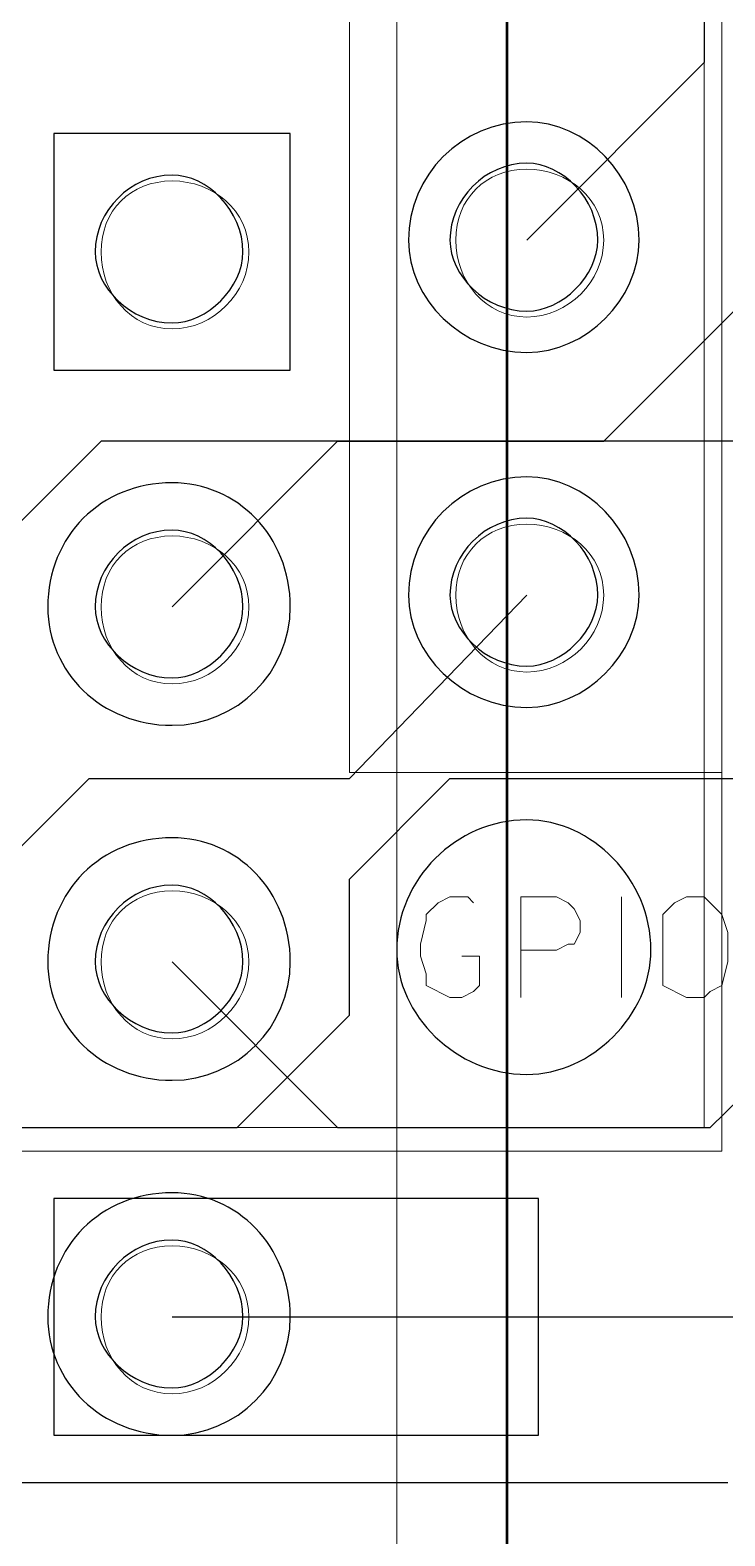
# Model space of a CAD drawing. Header units: centimetres. Extents: x -14.7 to 16.9, y -14.9 to 2.2.
# Drawn here: x -9.591 to -9.094, y -11.931 to -10.854 of the extents above; entities that cross this region are included whole.
import ezdxf

# ---------------------------------------------------------------- set-up
doc = ezdxf.new("R2010")
doc.units = ezdxf.units.CM
doc.header["$MEASUREMENT"] = 0
doc.layers.add('Layer 1', color=7, linetype='Continuous')

msp = doc.modelspace()

# ---------------------------------------------------------------- linework, layer by layer
at = {"layer": 'Layer 1', "lineweight": 53}
msp.add_lwpolyline([(-10.75, -13.7), (-9.25, -13.7), (-9.25, -6.3), (-10.75, -6.3), (-10.75, -13.7)], close=True, dxfattribs=at)
msp.add_open_spline([(-13.7, -13.2), (-13.7, -13.2), (-13.7, -6.8), (-13.7, -6.8), (-13.7, -6.8), (-13.7, -6.52386), (-13.47614, -6.3), (-13.2, -6.3), (-13.2, -6.3), (-13.2, -6.3), (-6.8, -6.3), (-6.8, -6.3), (-6.8, -6.3), (-6.52386, -6.3), (-6.3, -6.52386), (-6.3, -6.8), (-6.3, -6.8), (-6.3, -6.8), (-6.3, -13.2), (-6.3, -13.2), (-6.3, -13.2), (-6.3, -13.47614), (-6.52386, -13.7), (-6.8, -13.7), (-6.8, -13.7), (-6.8, -13.7), (-13.2, -13.7), (-13.2, -13.7), (-13.2, -13.7), (-13.47614, -13.7), (-13.7, -13.47614), (-13.7, -13.2)], degree=3, knots=[0, 0, 0, 0, 0.1111111, 0.1111111, 0.1111111, 0.1111111, 0.2222222, 0.2222222, 0.2222222, 0.2222222, 0.3333333, 0.3333333, 0.3333333, 0.3333333, 0.4444444, 0.4444444, 0.4444444, 0.4444444, 0.5555556, 0.5555556, 0.5555556, 0.5555556, 0.6666667, 0.6666667, 0.6666667, 0.6666667, 0.7777778, 0.7777778, 0.7777778, 0.7777778, 1, 1, 1, 1], dxfattribs=at)
at = {"layer": 'Layer 1', "color": 41, "lineweight": 13}
for points in [[(-9.09618, -11.65576), (-9.09618, -11.65576), (-9.09618, -7.30812), (-9.09618, -7.30812)], [(-9.36288, -7.57482), (-9.36288, -7.57482), (-9.36288, -11.38482), (-9.36288, -11.38482)], [(-9.32901, -10.86836), (-9.32901, -10.86836), (-9.32901, -10.90646), (-9.32901, -10.90646)], [(-9.32901, -11.11812), (-9.32901, -11.11812), (-9.32901, -11.15622), (-9.32901, -11.15622)], [(-9.32901, -11.37636), (-9.32901, -11.37636), (-9.32901, -11.41869), (-9.32901, -11.41869)], [(-9.36288, -11.38482), (-9.36288, -11.38482), (-9.09618, -11.38482), (-9.09618, -11.38482)], [(-9.32901, -11.62612), (-9.32901, -11.62612), (-9.32901, -11.66846), (-9.32901, -11.66846)], [(-9.09618, -11.65576), (-9.09618, -11.65576), (-9.60418, -11.65576), (-9.60418, -11.65576)], [(-9.32901, -11.88859), (-9.32901, -11.88859), (-9.32901, -11.92669), (-9.32901, -11.92669)]]:
    msp.add_open_spline(points, degree=3, dxfattribs=at)
at = {"layer": 'Layer 1', "color": 253, "lineweight": 9}
for points in [[(-9.10888, -7.32082), (-9.10888, -7.32082), (-9.10888, -11.63882), (-9.10888, -11.63882)], [(-9.10888, -11.63882), (-9.10888, -11.63882), (-10.88688, -11.63882), (-10.88688, -11.63882)]]:
    msp.add_open_spline(points, degree=3, dxfattribs=at)
at = {"layer": 'Layer 1', "color": 253, "lineweight": 13}
msp.add_open_spline([(-9.32901, -7.82882), (-9.32901, -7.82882), (-9.32901, -12.92576), (-9.32901, -12.92576)], degree=3, dxfattribs=at)
at = {"layer": 'Layer 1', "color": 163, "lineweight": 25}
for points in [[(-9.10888, -8.34529), (-9.10888, -8.34529), (-9.10888, -10.87682), (-9.10888, -10.87682)], [(-9.10888, -10.87682), (-9.10888, -10.87682), (-9.23588, -11.00382), (-9.23588, -11.00382)], [(-9.54068, -11.14776), (-9.54068, -11.14776), (-10.07408, -11.68116), (-10.07408, -11.68116)], [(-8.85911, -11.14776), (-8.85911, -11.14776), (-9.54068, -11.14776), (-9.54068, -11.14776)], [(-9.36288, -11.46102), (-9.36288, -11.46102), (-9.29091, -11.38906), (-9.29091, -11.38906)], [(-9.29091, -11.38906), (-9.29091, -11.38906), (-8.84218, -11.38906), (-8.84218, -11.38906)], [(-9.36288, -11.55839), (-9.36288, -11.55839), (-9.36288, -11.46102), (-9.36288, -11.46102)], [(-9.44331, -11.63882), (-9.44331, -11.63882), (-9.36288, -11.55839), (-9.36288, -11.55839)], [(-9.60841, -11.63882), (-9.60841, -11.63882), (-9.44331, -11.63882), (-9.44331, -11.63882)], [(-9.69308, -11.89282), (-9.69308, -11.89282), (-9.09195, -11.89282), (-9.09195, -11.89282)]]:
    msp.add_open_spline(points, degree=3, dxfattribs=at)
at = {"layer": 'Layer 1', "color": 4}
for points in [[(-9.15545, -11.00382), (-9.15545, -11.04616), (-9.19355, -11.08426), (-9.23588, -11.08426), (-9.23588, -11.08426), (-9.28245, -11.08426), (-9.32055, -11.04616), (-9.32055, -11.00382), (-9.32055, -11.00382), (-9.32055, -10.95726), (-9.28245, -10.91916), (-9.23588, -10.91916), (-9.23588, -10.91916), (-9.19355, -10.91916), (-9.15545, -10.95726), (-9.15545, -11.00382)], [(-9.57455, -10.92762), (-9.57455, -10.92762), (-9.40521, -10.92762), (-9.40521, -10.92762), (-9.40521, -10.92762), (-9.40521, -10.92762), (-9.40521, -11.09696), (-9.40521, -11.09696), (-9.40521, -11.09696), (-9.40521, -11.09696), (-9.57455, -11.09696), (-9.57455, -11.09696), (-9.57455, -11.09696), (-9.57455, -11.09696), (-9.57455, -10.92762), (-9.57455, -10.92762)], [(-9.40521, -11.26629), (-9.40521, -11.31286), (-9.44331, -11.35096), (-9.48988, -11.35096), (-9.48988, -11.35096), (-9.54068, -11.35096), (-9.57878, -11.31286), (-9.57878, -11.26629), (-9.57878, -11.26629), (-9.57878, -11.21549), (-9.54068, -11.17739), (-9.48988, -11.17739), (-9.48988, -11.17739), (-9.44331, -11.17739), (-9.40521, -11.21549), (-9.40521, -11.26629)], [(-9.15545, -11.25782), (-9.15545, -11.30016), (-9.19355, -11.33826), (-9.23588, -11.33826), (-9.23588, -11.33826), (-9.28245, -11.33826), (-9.32055, -11.30016), (-9.32055, -11.25782), (-9.32055, -11.25782), (-9.32055, -11.21126), (-9.28245, -11.17316), (-9.23588, -11.17316), (-9.23588, -11.17316), (-9.19355, -11.17316), (-9.15545, -11.21126), (-9.15545, -11.25782)], [(-9.14698, -11.51182), (-9.14698, -11.55839), (-9.18931, -11.60072), (-9.23588, -11.60072), (-9.23588, -11.60072), (-9.28668, -11.60072), (-9.32901, -11.55839), (-9.32901, -11.51182), (-9.32901, -11.51182), (-9.32901, -11.46102), (-9.28668, -11.41869), (-9.23588, -11.41869), (-9.23588, -11.41869), (-9.18931, -11.41869), (-9.14698, -11.46102), (-9.14698, -11.51182)], [(-9.40521, -11.52029), (-9.40521, -11.56686), (-9.44331, -11.60496), (-9.48988, -11.60496), (-9.48988, -11.60496), (-9.54068, -11.60496), (-9.57878, -11.56686), (-9.57878, -11.52029), (-9.57878, -11.52029), (-9.57878, -11.46949), (-9.54068, -11.43139), (-9.48988, -11.43139), (-9.48988, -11.43139), (-9.44331, -11.43139), (-9.40521, -11.46949), (-9.40521, -11.52029)], [(-9.40521, -11.77429), (-9.40521, -11.82086), (-9.44331, -11.85896), (-9.48988, -11.85896), (-9.48988, -11.85896), (-9.54068, -11.85896), (-9.57878, -11.82086), (-9.57878, -11.77429), (-9.57878, -11.77429), (-9.57878, -11.72349), (-9.54068, -11.68539), (-9.48988, -11.68539), (-9.48988, -11.68539), (-9.44331, -11.68539), (-9.40521, -11.72349), (-9.40521, -11.77429)]]:
    msp.add_open_spline(points, degree=3, knots=[0, 0, 0, 0, 0.2, 0.2, 0.2, 0.2, 0.4, 0.4, 0.4, 0.4, 0.6, 0.6, 0.6, 0.6, 1, 1, 1, 1], dxfattribs=at)
at = {"layer": 'Layer 1', "color": 201}
for points in [[(-9.15545, -11.00382), (-9.15545, -11.04616), (-9.19355, -11.08426), (-9.23588, -11.08426), (-9.23588, -11.08426), (-9.28245, -11.08426), (-9.32055, -11.04616), (-9.32055, -11.00382), (-9.32055, -11.00382), (-9.32055, -10.95726), (-9.28245, -10.91916), (-9.23588, -10.91916), (-9.23588, -10.91916), (-9.19355, -10.91916), (-9.15545, -10.95726), (-9.15545, -11.00382)], [(-9.57455, -10.92762), (-9.57455, -10.92762), (-9.40521, -10.92762), (-9.40521, -10.92762), (-9.40521, -10.92762), (-9.40521, -10.92762), (-9.40521, -11.09696), (-9.40521, -11.09696), (-9.40521, -11.09696), (-9.40521, -11.09696), (-9.57455, -11.09696), (-9.57455, -11.09696), (-9.57455, -11.09696), (-9.57455, -11.09696), (-9.57455, -10.92762), (-9.57455, -10.92762)], [(-9.40521, -11.26629), (-9.40521, -11.31286), (-9.44331, -11.35096), (-9.48988, -11.35096), (-9.48988, -11.35096), (-9.54068, -11.35096), (-9.57878, -11.31286), (-9.57878, -11.26629), (-9.57878, -11.26629), (-9.57878, -11.21549), (-9.54068, -11.17739), (-9.48988, -11.17739), (-9.48988, -11.17739), (-9.44331, -11.17739), (-9.40521, -11.21549), (-9.40521, -11.26629)], [(-9.15545, -11.25782), (-9.15545, -11.30016), (-9.19355, -11.33826), (-9.23588, -11.33826), (-9.23588, -11.33826), (-9.28245, -11.33826), (-9.32055, -11.30016), (-9.32055, -11.25782), (-9.32055, -11.25782), (-9.32055, -11.21126), (-9.28245, -11.17316), (-9.23588, -11.17316), (-9.23588, -11.17316), (-9.19355, -11.17316), (-9.15545, -11.21126), (-9.15545, -11.25782)], [(-9.14698, -11.51182), (-9.14698, -11.55839), (-9.18931, -11.60072), (-9.23588, -11.60072), (-9.23588, -11.60072), (-9.28668, -11.60072), (-9.32901, -11.55839), (-9.32901, -11.51182), (-9.32901, -11.51182), (-9.32901, -11.46102), (-9.28668, -11.41869), (-9.23588, -11.41869), (-9.23588, -11.41869), (-9.18931, -11.41869), (-9.14698, -11.46102), (-9.14698, -11.51182)], [(-9.40521, -11.52029), (-9.40521, -11.56686), (-9.44331, -11.60496), (-9.48988, -11.60496), (-9.48988, -11.60496), (-9.54068, -11.60496), (-9.57878, -11.56686), (-9.57878, -11.52029), (-9.57878, -11.52029), (-9.57878, -11.46949), (-9.54068, -11.43139), (-9.48988, -11.43139), (-9.48988, -11.43139), (-9.44331, -11.43139), (-9.40521, -11.46949), (-9.40521, -11.52029)], [(-9.40521, -11.77429), (-9.40521, -11.82086), (-9.44331, -11.85896), (-9.48988, -11.85896), (-9.48988, -11.85896), (-9.54068, -11.85896), (-9.57878, -11.82086), (-9.57878, -11.77429), (-9.57878, -11.77429), (-9.57878, -11.72349), (-9.54068, -11.68539), (-9.48988, -11.68539), (-9.48988, -11.68539), (-9.44331, -11.68539), (-9.40521, -11.72349), (-9.40521, -11.77429)], [(-9.57455, -11.68962), (-9.57455, -11.68962), (-9.22742, -11.68962), (-9.22742, -11.68962), (-9.22742, -11.68962), (-9.22742, -11.68962), (-9.22742, -11.85896), (-9.22742, -11.85896), (-9.22742, -11.85896), (-9.22742, -11.85896), (-9.57455, -11.85896), (-9.57455, -11.85896), (-9.57455, -11.85896), (-9.57455, -11.85896), (-9.57455, -11.68962), (-9.57455, -11.68962)]]:
    msp.add_open_spline(points, degree=3, knots=[0, 0, 0, 0, 0.2, 0.2, 0.2, 0.2, 0.4, 0.4, 0.4, 0.4, 0.6, 0.6, 0.6, 0.6, 1, 1, 1, 1], dxfattribs=at)
at = {"layer": 'Layer 1', "color": 40}
for points in [[(-9.15545, -11.00382), (-9.15545, -11.04616), (-9.19355, -11.08426), (-9.23588, -11.08426), (-9.23588, -11.08426), (-9.28245, -11.08426), (-9.32055, -11.04616), (-9.32055, -11.00382), (-9.32055, -11.00382), (-9.32055, -10.95726), (-9.28245, -10.91916), (-9.23588, -10.91916), (-9.23588, -10.91916), (-9.19355, -10.91916), (-9.15545, -10.95726), (-9.15545, -11.00382)], [(-9.57455, -10.92762), (-9.57455, -10.92762), (-9.40521, -10.92762), (-9.40521, -10.92762), (-9.40521, -10.92762), (-9.40521, -10.92762), (-9.40521, -11.09696), (-9.40521, -11.09696), (-9.40521, -11.09696), (-9.40521, -11.09696), (-9.57455, -11.09696), (-9.57455, -11.09696), (-9.57455, -11.09696), (-9.57455, -11.09696), (-9.57455, -10.92762), (-9.57455, -10.92762)], [(-9.40521, -11.26629), (-9.40521, -11.31286), (-9.44331, -11.35096), (-9.48988, -11.35096), (-9.48988, -11.35096), (-9.54068, -11.35096), (-9.57878, -11.31286), (-9.57878, -11.26629), (-9.57878, -11.26629), (-9.57878, -11.21549), (-9.54068, -11.17739), (-9.48988, -11.17739), (-9.48988, -11.17739), (-9.44331, -11.17739), (-9.40521, -11.21549), (-9.40521, -11.26629)], [(-9.15545, -11.25782), (-9.15545, -11.30016), (-9.19355, -11.33826), (-9.23588, -11.33826), (-9.23588, -11.33826), (-9.28245, -11.33826), (-9.32055, -11.30016), (-9.32055, -11.25782), (-9.32055, -11.25782), (-9.32055, -11.21126), (-9.28245, -11.17316), (-9.23588, -11.17316), (-9.23588, -11.17316), (-9.19355, -11.17316), (-9.15545, -11.21126), (-9.15545, -11.25782)], [(-9.14698, -11.51182), (-9.14698, -11.55839), (-9.18931, -11.60072), (-9.23588, -11.60072), (-9.23588, -11.60072), (-9.28668, -11.60072), (-9.32901, -11.55839), (-9.32901, -11.51182), (-9.32901, -11.51182), (-9.32901, -11.46102), (-9.28668, -11.41869), (-9.23588, -11.41869), (-9.23588, -11.41869), (-9.18931, -11.41869), (-9.14698, -11.46102), (-9.14698, -11.51182)], [(-9.40521, -11.52029), (-9.40521, -11.56686), (-9.44331, -11.60496), (-9.48988, -11.60496), (-9.48988, -11.60496), (-9.54068, -11.60496), (-9.57878, -11.56686), (-9.57878, -11.52029), (-9.57878, -11.52029), (-9.57878, -11.46949), (-9.54068, -11.43139), (-9.48988, -11.43139), (-9.48988, -11.43139), (-9.44331, -11.43139), (-9.40521, -11.46949), (-9.40521, -11.52029)], [(-9.40521, -11.77429), (-9.40521, -11.82086), (-9.44331, -11.85896), (-9.48988, -11.85896), (-9.48988, -11.85896), (-9.54068, -11.85896), (-9.57878, -11.82086), (-9.57878, -11.77429), (-9.57878, -11.77429), (-9.57878, -11.72349), (-9.54068, -11.68539), (-9.48988, -11.68539), (-9.48988, -11.68539), (-9.44331, -11.68539), (-9.40521, -11.72349), (-9.40521, -11.77429)]]:
    msp.add_open_spline(points, degree=3, knots=[0, 0, 0, 0, 0.2, 0.2, 0.2, 0.2, 0.4, 0.4, 0.4, 0.4, 0.6, 0.6, 0.6, 0.6, 1, 1, 1, 1], dxfattribs=at)
at = {"layer": 'Layer 1'}
for points in [[(-9.18508, -11.00382), (-9.18508, -11.02922), (-9.21048, -11.05462), (-9.23588, -11.05462), (-9.23588, -11.05462), (-9.26551, -11.05462), (-9.29091, -11.02922), (-9.29091, -11.00382), (-9.29091, -11.00382), (-9.29091, -10.97419), (-9.26551, -10.94879), (-9.23588, -10.94879), (-9.23588, -10.94879), (-9.21048, -10.94879), (-9.18508, -10.97419), (-9.18508, -11.00382)], [(-9.43908, -11.01229), (-9.43908, -11.03769), (-9.46448, -11.06309), (-9.48988, -11.06309), (-9.48988, -11.06309), (-9.51952, -11.06309), (-9.54492, -11.03769), (-9.54492, -11.01229), (-9.54492, -11.01229), (-9.54492, -10.98266), (-9.51952, -10.95726), (-9.48988, -10.95726), (-9.48988, -10.95726), (-9.46448, -10.95726), (-9.43908, -10.98266), (-9.43908, -11.01229)], [(-9.18508, -11.25782), (-9.18508, -11.28322), (-9.21048, -11.30862), (-9.23588, -11.30862), (-9.23588, -11.30862), (-9.26551, -11.30862), (-9.29091, -11.28322), (-9.29091, -11.25782), (-9.29091, -11.25782), (-9.29091, -11.22819), (-9.26551, -11.20279), (-9.23588, -11.20279), (-9.23588, -11.20279), (-9.21048, -11.20279), (-9.18508, -11.22819), (-9.18508, -11.25782)], [(-9.43908, -11.26629), (-9.43908, -11.29169), (-9.46448, -11.31709), (-9.48988, -11.31709), (-9.48988, -11.31709), (-9.51952, -11.31709), (-9.54492, -11.29169), (-9.54492, -11.26629), (-9.54492, -11.26629), (-9.54492, -11.23666), (-9.51952, -11.21126), (-9.48988, -11.21126), (-9.48988, -11.21126), (-9.46448, -11.21126), (-9.43908, -11.23666), (-9.43908, -11.26629)], [(-9.14698, -11.51182), (-9.14698, -11.55839), (-9.18931, -11.60072), (-9.23588, -11.60072), (-9.23588, -11.60072), (-9.28668, -11.60072), (-9.32901, -11.55839), (-9.32901, -11.51182), (-9.32901, -11.51182), (-9.32901, -11.46102), (-9.28668, -11.41869), (-9.23588, -11.41869), (-9.23588, -11.41869), (-9.18931, -11.41869), (-9.14698, -11.46102), (-9.14698, -11.51182)], [(-9.43908, -11.52029), (-9.43908, -11.54569), (-9.46448, -11.57109), (-9.48988, -11.57109), (-9.48988, -11.57109), (-9.51952, -11.57109), (-9.54492, -11.54569), (-9.54492, -11.52029), (-9.54492, -11.52029), (-9.54492, -11.49066), (-9.51952, -11.46526), (-9.48988, -11.46526), (-9.48988, -11.46526), (-9.46448, -11.46526), (-9.43908, -11.49066), (-9.43908, -11.52029)], [(-9.43908, -11.77429), (-9.43908, -11.79969), (-9.46448, -11.82509), (-9.48988, -11.82509), (-9.48988, -11.82509), (-9.51952, -11.82509), (-9.54492, -11.79969), (-9.54492, -11.77429), (-9.54492, -11.77429), (-9.54492, -11.74466), (-9.51952, -11.71926), (-9.48988, -11.71926), (-9.48988, -11.71926), (-9.46448, -11.71926), (-9.43908, -11.74466), (-9.43908, -11.77429)]]:
    msp.add_open_spline(points, degree=3, knots=[0, 0, 0, 0, 0.2, 0.2, 0.2, 0.2, 0.4, 0.4, 0.4, 0.4, 0.6, 0.6, 0.6, 0.6, 1, 1, 1, 1], dxfattribs=at)
at = {"layer": 'Layer 1', "color": 40, "lineweight": 5}
for points in [[(-9.18085, -11.00382), (-9.18085, -11.03346), (-9.20625, -11.05886), (-9.23588, -11.05886), (-9.23588, -11.05886), (-9.26552, -11.05886), (-9.28668, -11.03346), (-9.28668, -11.00382), (-9.28668, -11.00382), (-9.28668, -10.97419), (-9.26552, -10.95302), (-9.23588, -10.95302), (-9.23588, -10.95302), (-9.20625, -10.95302), (-9.18085, -10.97419), (-9.18085, -11.00382)], [(-9.43485, -11.01229), (-9.43485, -11.04192), (-9.46025, -11.06732), (-9.48988, -11.06732), (-9.48988, -11.06732), (-9.51951, -11.06732), (-9.54068, -11.04192), (-9.54068, -11.01229), (-9.54068, -11.01229), (-9.54068, -10.98266), (-9.51951, -10.96149), (-9.48988, -10.96149), (-9.48988, -10.96149), (-9.46025, -10.96149), (-9.43485, -10.98266), (-9.43485, -11.01229)], [(-9.43485, -11.26629), (-9.43485, -11.29592), (-9.46025, -11.32132), (-9.48988, -11.32132), (-9.48988, -11.32132), (-9.51951, -11.32132), (-9.54068, -11.29592), (-9.54068, -11.26629), (-9.54068, -11.26629), (-9.54068, -11.23666), (-9.51951, -11.21549), (-9.48988, -11.21549), (-9.48988, -11.21549), (-9.46025, -11.21549), (-9.43485, -11.23666), (-9.43485, -11.26629)], [(-9.18085, -11.25782), (-9.18085, -11.28746), (-9.20625, -11.31286), (-9.23588, -11.31286), (-9.23588, -11.31286), (-9.26552, -11.31286), (-9.28668, -11.28746), (-9.28668, -11.25782), (-9.28668, -11.25782), (-9.28668, -11.22819), (-9.26552, -11.20702), (-9.23588, -11.20702), (-9.23588, -11.20702), (-9.20625, -11.20702), (-9.18085, -11.22819), (-9.18085, -11.25782)], [(-9.43485, -11.52029), (-9.43485, -11.54992), (-9.46025, -11.57532), (-9.48988, -11.57532), (-9.48988, -11.57532), (-9.51951, -11.57532), (-9.54068, -11.54992), (-9.54068, -11.52029), (-9.54068, -11.52029), (-9.54068, -11.49066), (-9.51951, -11.46949), (-9.48988, -11.46949), (-9.48988, -11.46949), (-9.46025, -11.46949), (-9.43485, -11.49066), (-9.43485, -11.52029)], [(-9.43485, -11.77429), (-9.43485, -11.80392), (-9.46025, -11.82932), (-9.48988, -11.82932), (-9.48988, -11.82932), (-9.51951, -11.82932), (-9.54068, -11.80392), (-9.54068, -11.77429), (-9.54068, -11.77429), (-9.54068, -11.74466), (-9.51951, -11.72349), (-9.48988, -11.72349), (-9.48988, -11.72349), (-9.46025, -11.72349), (-9.43485, -11.74466), (-9.43485, -11.77429)]]:
    msp.add_open_spline(points, degree=3, knots=[0, 0, 0, 0, 0.2, 0.2, 0.2, 0.2, 0.4, 0.4, 0.4, 0.4, 0.6, 0.6, 0.6, 0.6, 1, 1, 1, 1], dxfattribs=at)
at = {"layer": 'Layer 1', "color": 22, "lineweight": 25}
for points in [[(-9.18085, -11.14776), (-9.18085, -11.14776), (-8.98188, -10.94879), (-8.98188, -10.94879)], [(-9.48988, -11.26629), (-9.48988, -11.26629), (-9.37135, -11.14776), (-9.37135, -11.14776)], [(-9.37135, -11.14776), (-9.37135, -11.14776), (-9.18085, -11.14776), (-9.18085, -11.14776)], [(-9.36288, -11.38906), (-9.36288, -11.38906), (-9.23588, -11.25782), (-9.23588, -11.25782)], [(-10.05291, -11.89282), (-10.05291, -11.89282), (-9.54915, -11.38906), (-9.54915, -11.38906)], [(-9.54915, -11.38906), (-9.54915, -11.38906), (-9.36288, -11.38906), (-9.36288, -11.38906)], [(-9.10465, -11.63882), (-9.10465, -11.63882), (-8.91838, -11.45679), (-8.91838, -11.45679)], [(-9.48988, -11.52029), (-9.48988, -11.52029), (-9.37135, -11.63882), (-9.37135, -11.63882)], [(-9.37135, -11.63882), (-9.37135, -11.63882), (-9.10465, -11.63882), (-9.10465, -11.63882)], [(-9.48988, -11.77429), (-9.48988, -11.77429), (-9.02845, -11.77429), (-9.02845, -11.77429)]]:
    msp.add_open_spline(points, degree=3, dxfattribs=at)
at = {"layer": 'Layer 1', "color": 41, "lineweight": 18}
for points, knots in [([(-9.27398, -11.47796), (-9.27398, -11.47796), (-9.27821, -11.47372), (-9.27821, -11.47372), (-9.27821, -11.47372), (-9.27821, -11.47372), (-9.29091, -11.47372), (-9.29091, -11.47372), (-9.29091, -11.47372), (-9.29091, -11.47372), (-9.29938, -11.47796), (-9.29938, -11.47796), (-9.29938, -11.47796), (-9.29938, -11.47796), (-9.30785, -11.48642), (-9.30785, -11.48642), (-9.30785, -11.48642), (-9.30785, -11.48642), (-9.30785, -11.49066), (-9.30785, -11.49066), (-9.30785, -11.49066), (-9.30785, -11.49066), (-9.31208, -11.50759), (-9.31208, -11.50759), (-9.31208, -11.50759), (-9.31208, -11.50759), (-9.31208, -11.51606), (-9.31208, -11.51606), (-9.31208, -11.51606), (-9.31208, -11.51606), (-9.30785, -11.52876), (-9.30785, -11.52876), (-9.30785, -11.52876), (-9.30785, -11.52876), (-9.30785, -11.53722), (-9.30785, -11.53722), (-9.30785, -11.53722), (-9.30785, -11.53722), (-9.29091, -11.54569), (-9.29091, -11.54569), (-9.29091, -11.54569), (-9.29091, -11.54569), (-9.28245, -11.54569), (-9.28245, -11.54569), (-9.28245, -11.54569), (-9.28245, -11.54569), (-9.27398, -11.54146), (-9.27398, -11.54146), (-9.27398, -11.54146), (-9.27398, -11.54146), (-9.26975, -11.53722), (-9.26975, -11.53722), (-9.26975, -11.53722), (-9.26975, -11.53722), (-9.26975, -11.51606), (-9.26975, -11.51606), (-9.26975, -11.51606), (-9.26975, -11.51606), (-9.28245, -11.51606), (-9.28245, -11.51606)], [0, 0, 0, 0, 0.0625, 0.0625, 0.0625, 0.0625, 0.125, 0.125, 0.125, 0.125, 0.1875, 0.1875, 0.1875, 0.1875, 0.25, 0.25, 0.25, 0.25, 0.3125, 0.3125, 0.3125, 0.3125, 0.375, 0.375, 0.375, 0.375, 0.4375, 0.4375, 0.4375, 0.4375, 0.5, 0.5, 0.5, 0.5, 0.5625, 0.5625, 0.5625, 0.5625, 0.625, 0.625, 0.625, 0.625, 0.6875, 0.6875, 0.6875, 0.6875, 0.75, 0.75, 0.75, 0.75, 0.8125, 0.8125, 0.8125, 0.8125, 0.875, 0.875, 0.875, 0.875, 1, 1, 1, 1]), ([(-9.24012, -11.54569), (-9.24012, -11.54569), (-9.24012, -11.47372), (-9.24012, -11.47372), (-9.24012, -11.47372), (-9.24012, -11.47372), (-9.21472, -11.47372), (-9.21472, -11.47372), (-9.21472, -11.47372), (-9.21472, -11.47372), (-9.20625, -11.47796), (-9.20625, -11.47796), (-9.20625, -11.47796), (-9.20625, -11.47796), (-9.20202, -11.48219), (-9.20202, -11.48219), (-9.20202, -11.48219), (-9.20202, -11.48219), (-9.19778, -11.49066), (-9.19778, -11.49066), (-9.19778, -11.49066), (-9.19778, -11.49066), (-9.19778, -11.49912), (-9.19778, -11.49912), (-9.19778, -11.49912), (-9.19778, -11.49912), (-9.20202, -11.50759), (-9.20202, -11.50759), (-9.20202, -11.50759), (-9.20202, -11.50759), (-9.20625, -11.50759), (-9.20625, -11.50759), (-9.20625, -11.50759), (-9.20625, -11.50759), (-9.21472, -11.51182), (-9.21472, -11.51182), (-9.21472, -11.51182), (-9.21472, -11.51182), (-9.24012, -11.51182), (-9.24012, -11.51182)], [0, 0, 0, 0, 0.0909091, 0.0909091, 0.0909091, 0.0909091, 0.1818182, 0.1818182, 0.1818182, 0.1818182, 0.2727273, 0.2727273, 0.2727273, 0.2727273, 0.3636364, 0.3636364, 0.3636364, 0.3636364, 0.4545455, 0.4545455, 0.4545455, 0.4545455, 0.5454545, 0.5454545, 0.5454545, 0.5454545, 0.6363636, 0.6363636, 0.6363636, 0.6363636, 0.7272727, 0.7272727, 0.7272727, 0.7272727, 0.8181818, 0.8181818, 0.8181818, 0.8181818, 1, 1, 1, 1]), ([(-9.12158, -11.47372), (-9.12158, -11.47372), (-9.10888, -11.47372), (-9.10888, -11.47372), (-9.10888, -11.47372), (-9.10888, -11.47372), (-9.09618, -11.48642), (-9.09618, -11.48642), (-9.09618, -11.48642), (-9.09618, -11.48642), (-9.09195, -11.49912), (-9.09195, -11.49912), (-9.09195, -11.49912), (-9.09195, -11.49912), (-9.09195, -11.52029), (-9.09195, -11.52029), (-9.09195, -11.52029), (-9.09195, -11.52029), (-9.09618, -11.53722), (-9.09618, -11.53722), (-9.09618, -11.53722), (-9.09618, -11.53722), (-9.10465, -11.54146), (-9.10465, -11.54146), (-9.10465, -11.54146), (-9.10465, -11.54146), (-9.10888, -11.54569), (-9.10888, -11.54569), (-9.10888, -11.54569), (-9.10888, -11.54569), (-9.12158, -11.54569), (-9.12158, -11.54569), (-9.12158, -11.54569), (-9.12158, -11.54569), (-9.13852, -11.53722), (-9.13852, -11.53722), (-9.13852, -11.53722), (-9.13852, -11.53722), (-9.13852, -11.48642), (-9.13852, -11.48642), (-9.13852, -11.48642), (-9.13852, -11.48642), (-9.13005, -11.47796), (-9.13005, -11.47796), (-9.13005, -11.47796), (-9.13005, -11.47796), (-9.12158, -11.47372), (-9.12158, -11.47372)], [0, 0, 0, 0, 0.0769231, 0.0769231, 0.0769231, 0.0769231, 0.1538462, 0.1538462, 0.1538462, 0.1538462, 0.2307692, 0.2307692, 0.2307692, 0.2307692, 0.3076923, 0.3076923, 0.3076923, 0.3076923, 0.3846154, 0.3846154, 0.3846154, 0.3846154, 0.4615385, 0.4615385, 0.4615385, 0.4615385, 0.5384615, 0.5384615, 0.5384615, 0.5384615, 0.6153846, 0.6153846, 0.6153846, 0.6153846, 0.6923077, 0.6923077, 0.6923077, 0.6923077, 0.7692308, 0.7692308, 0.7692308, 0.7692308, 0.8461538, 0.8461538, 0.8461538, 0.8461538, 1, 1, 1, 1])]:
    msp.add_open_spline(points, degree=3, knots=knots, dxfattribs=at)
msp.add_open_spline([(-9.16815, -11.54569), (-9.16815, -11.54569), (-9.16815, -11.47372), (-9.16815, -11.47372)], degree=3, dxfattribs=at)
at = {"layer": 'Layer 1', "color": 22}
msp.add_open_spline([(-9.57455, -11.68962), (-9.57455, -11.68962), (-9.22742, -11.68962), (-9.22742, -11.68962), (-9.22742, -11.68962), (-9.22742, -11.68962), (-9.22742, -11.85896), (-9.22742, -11.85896), (-9.22742, -11.85896), (-9.22742, -11.85896), (-9.57455, -11.85896), (-9.57455, -11.85896), (-9.57455, -11.85896), (-9.57455, -11.85896), (-9.57455, -11.68962), (-9.57455, -11.68962)], degree=3, knots=[0, 0, 0, 0, 0.2, 0.2, 0.2, 0.2, 0.4, 0.4, 0.4, 0.4, 0.6, 0.6, 0.6, 0.6, 1, 1, 1, 1], dxfattribs=at)

doc.saveas('drawing.dxf')
